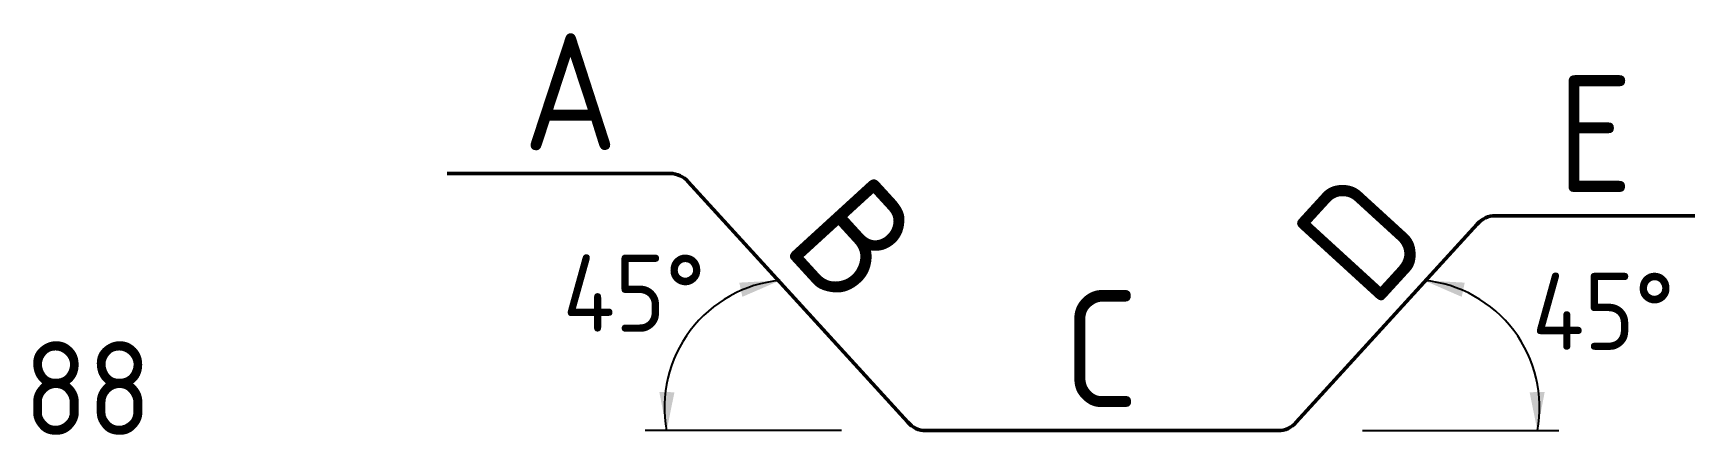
# Model space of a CAD drawing. Extents: x 234220 to 234575, y -46589 to -46503.
import ezdxf
from ezdxf.enums import TextEntityAlignment as Align

# ---------------------------------------------------------------- set-up
doc = ezdxf.new("R2010")
doc.units = 0
doc.layers.add('posedit.mtr.bar', color=7, linetype='Continuous', lineweight=50)
doc.layers.add('posedit.mtr.hidden', color=144, linetype='Continuous', plot=False)
doc.layers.add('posedit.mtr.lenght', color=183, linetype='Continuous')
doc.layers.add('posedit.mtr.text', color=3, linetype='Continuous')
doc.styles.add('posedit.ISOCPEUR', font='isocpeur.ttf', dxfattribs={"width": 0.9})

msp = doc.modelspace()

# ---------------------------------------------------------------- linework, layer by layer
at = {"layer": 'posedit.mtr.bar'}
for p, q in [((234356.15, -46532.82), (234308.49, -46532.82)), ((234359.99, -46534.61), (234406.99, -46586.02)), ((234489.99, -46586.02), (234528.72, -46543.66)), ((234575.22, -46541.86), (234532.57, -46541.86)), ((234486.15, -46587.82), (234410.83, -46587.82))]:
    msp.add_line(p, q, dxfattribs=at)
for centre, start, end in [((234356.15, -46537.82), 39.8056, 90), ((234532.57, -46546.86), 90, 140.1944), ((234410.83, -46582.82), 219.8056, 270), ((234486.15, -46582.82), 270, 320.1944)]:
    msp.add_arc(centre, 5, start, end, dxfattribs=at)
at = {"layer": 'posedit.mtr.lenght'}
for p, q in [((234392.81, -46587.82), (234350.8, -46587.82)), ((234504.17, -46587.82), (234546.19, -46587.82))]:
    msp.add_line(p, q, dxfattribs=at)
for centre, start, end in [((234382.23, -46582.85), 95.4446, 190.4841), ((234514.75, -46582.85), 349.5159, 84.5554)]:
    msp.add_arc(centre, 27.28, start, end, dxfattribs=at)
for points in [[(234370.94, -46556.17), (234371.59, -46559.21), (234379.64, -46555.7)], [(234526.04, -46556.17), (234525.4, -46559.21), (234517.34, -46555.7)], [(234357.07, -46579.62), (234353.84, -46579.54), (234355.41, -46587.82)], [(234539.91, -46579.62), (234543.14, -46579.54), (234541.57, -46587.82)]]:
    msp.add_solid(points, dxfattribs=at)

# ---------------------------------------------------------------- texts
at = {"layer": 'posedit.mtr.hidden', "style": 'posedit.ISOCPEUR', "width": 0.9}
msp.add_text('88', height=20, dxfattribs=at).set_placement((234218.04, -46588.77))
at = {"layer": 'posedit.mtr.text', "style": 'posedit.ISOCPEUR', "width": 0.9}
msp.add_text('45°', height=16.5, dxfattribs=at).set_placement((234363.66, -46558.42), align=Align.MIDDLE_RIGHT)
msp.add_text('45°', height=16.5, dxfattribs=at).set_placement((234540.41, -46562.3), align=Align.MIDDLE_LEFT)
for tag, p in [('A', (234334.82, -46515.32)), ('E', (234553.89, -46524.36)), ('C', (234448.24, -46570.32))]:
    msp.add_attdef(tag, text='', height=25, dxfattribs=at).set_placement(p, align=Align.MIDDLE_CENTER)
for tag, rotation, p in [('B', 312.4396, (234395.38, -46547.27)), ('D', 47.5604, (234503.87, -46546.6))]:
    msp.add_attdef(tag, text='', height=25, rotation=rotation, dxfattribs=at).set_placement(p, align=Align.MIDDLE_CENTER)

doc.saveas('drawing.dxf')
